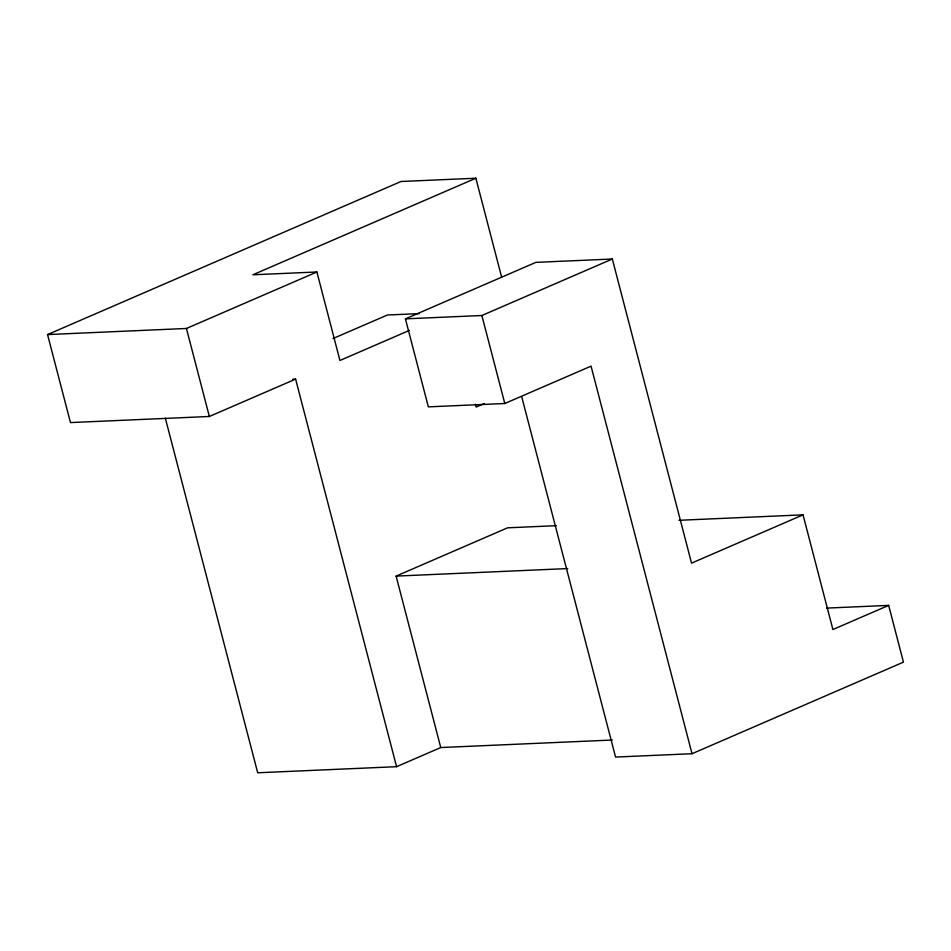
<?xml version="1.0" encoding="UTF-8"?>
<svg xmlns="http://www.w3.org/2000/svg" width="951" height="951" viewBox="0 0 951 951"><rect width="100%" height="100%" fill="white"/><g stroke="black" fill="none" stroke-linecap="round" stroke-linejoin="round"><path stroke-width="1.43" d="M612.396 740.021L440.753 747.545L396.579 766.684L295.618 379.116L209.351 416.479L70.469 422.577L47.55 334.574L401.001 181.498L475.857 178.217L501.617 277.086M475.857 178.217L252.859 274.791L316.885 271.986L339.935 360.477L409.275 330.449M47.55 334.574L186.432 328.475L316.885 271.986M333.016 338.556L387.402 315.007L419.415 313.592M692.019 753.715L591.058 366.147L504.791 403.509L428.342 406.862L405.423 318.858L535.865 262.369L612.325 259.017L691.543 563.135L803.036 514.848L832.91 629.526L888.662 605.383L903.45 662.146L692.019 753.715L615.559 757.067L521.719 396.769M405.423 318.858L481.872 315.506L612.325 259.017M484.309 403.533L476.142 407.064L475.393 404.199M440.753 747.545L396.103 576.104L507.596 527.817L556.347 525.677M292.67 379.247L295.618 379.116M678.955 520.292L803.036 514.848M396.103 576.104L567.735 568.567M826.621 608.105L888.662 605.383M396.579 766.684L257.697 772.783L165.343 418.226M481.872 315.506L504.791 403.509M186.432 328.475L209.351 416.479"/></g></svg>
